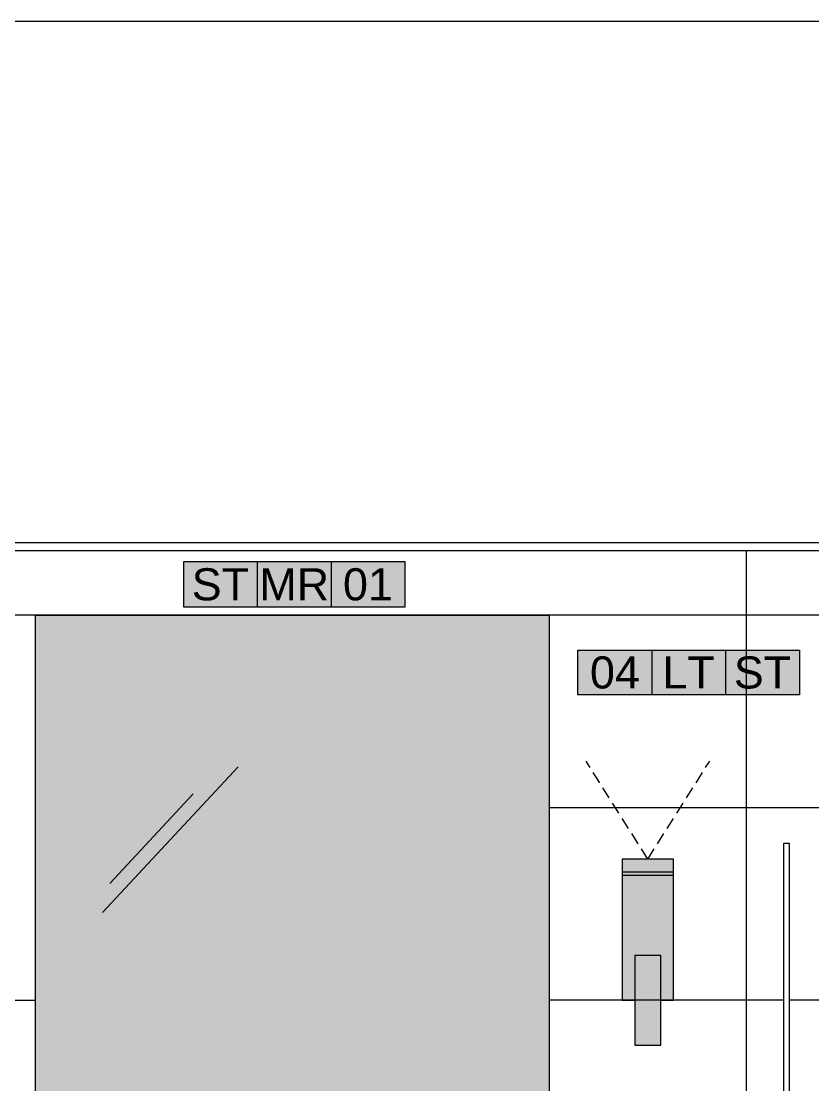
# Model space of a CAD drawing. Header units: centimetres. Extents: x -3207095 to 15275363, y -32656 to 4798027.
# Drawn here: x 710056.9 to 710241.8, y 4437578.7 to 4437827.1 of the extents above; entities that cross this region are included whole.
import ezdxf
from ezdxf.enums import TextEntityAlignment as Align

# ---------------------------------------------------------------- set-up
doc = ezdxf.new("R2010")
doc.units = ezdxf.units.CM
doc.linetypes.add('DUZ', pattern=[500, 500])
doc.linetypes.add('HIDDEN2', pattern=[0.1875, 0.125, -0.0625])
doc.layers.get('0').update_dxf_attribs({"color": 1, "linetype": 'DUZ'})
for name, color, linetype in [('a_asmatavan', 200, 'Continuous'), ('a_cam', 161, 'Continuous'), ('a_mobilya', 1, 'Continuous'), ('a_seramik', 241, 'Continuous'), ('a_yazi', 105, 'Continuous'), ('a_zemin_kaplama', 30, 'Continuous')]:
    doc.layers.add(name, color=color, linetype=linetype)
doc.styles.add('KOD', font='arial.ttf')

# ---------------------------------------------------------------- blocks, each defined once
blk = doc.blocks.new('a_banyo_aplik')
h = blk.add_hatch(color=255)
h.paths.add_polyline_path([(40, 270), (40, 290), (-40, 290), (-40, 270)])
h.paths.add_polyline_path([(40, 265), (-40, 265), (-40, 70), (-20, 70), (-20, 140), (20, 140), (20, 70), (40, 70)])
h.paths.add_polyline_path([(20, 140), (-20, 140), (-20, 0), (20, 0)])
h.paths.add_polyline_path([(40, 265), (40, 270), (-40, 270), (-40, 265)])
for p, q in [((-40, 270), (40, 270)), ((-40, 265), (40, 265))]:
    blk.add_line(p, q)
at = {"linetype": 'HIDDEN2', "ltscale": 150}
for points in [[(0, 290), (-96.3, 442.7)], [(0, 290), (96.3, 442.7)]]:
    blk.add_lwpolyline(points, dxfattribs=at)
blk.add_lwpolyline([(20, 70), (40, 70), (40, 290), (-40, 290), (-40, 70), (-20, 70)])
blk.add_lwpolyline([(20, 140), (-20, 140), (-20, 0), (20, 0)], close=True)

msp = doc.modelspace()

# ---------------------------------------------------------------- hatches: boundary and pattern name
for points in [[(710094.83, 4437690.36), (710146.58, 4437690.36), (710146.58, 4437700.82), (710094.83, 4437700.82)], [(710238.7, 4437669.77), (710186.95, 4437669.77), (710186.95, 4437680.23), (710238.7, 4437680.23)]]:
    msp.add_hatch(color=255).paths.add_polyline_path(points)
at = {"layer": 'a_mobilya'}
h = msp.add_hatch(color=256, dxfattribs=at)
h.set_gradient(color1=(173, 173, 173), one_color=1, tint=1)
h.paths.add_polyline_path([(710060.28, 4437493.39), (710060.28, 4437688.39), (710180.28, 4437688.39), (710180.28, 4437493.39)])

# ---------------------------------------------------------------- linework, layer by layer
at = {"layer": 'a_asmatavan'}
for p, q in [((710379.93, 4437705.27), (709916.73, 4437705.27)), ((710379.93, 4437703.39), (709916.73, 4437703.39))]:
    msp.add_line(p, q, dxfattribs=at)
at = {"layer": 'a_cam', "flags": 128}
msp.add_lwpolyline([(710235.1, 4437351.64), (710235.1, 4437635.14), (710236.3, 4437635.14), (710236.3, 4437351.64)], close=True, dxfattribs=at)
at = {"layer": 'a_mobilya'}
for p, q in [((710075.91, 4437618.91), (710107.62, 4437652.92)), ((710077.6, 4437625.67), (710097.11, 4437646.6))]:
    msp.add_line(p, q, dxfattribs=at)
msp.add_lwpolyline([(710060.28, 4437493.39), (710060.28, 4437688.39), (710180.28, 4437688.39), (710180.28, 4437493.39)], close=True, dxfattribs=at)
at = {"layer": 'a_seramik'}
for p, q in [((710226.33, 4437328.39), (710226.33, 4437703.39)), ((710226.33, 4437688.39), (710014.23, 4437688.39)), ((710244.93, 4437688.39), (710226.33, 4437688.39)), ((710244.93, 4437643.39), (710180.28, 4437643.39)), ((710014.23, 4437598.39), (710060.28, 4437598.39)), ((710226.33, 4437598.39), (710180.28, 4437598.39)), ((710235.1, 4437598.39), (710226.33, 4437598.39)), ((710244.93, 4437598.39), (710236.3, 4437598.39))]:
    msp.add_line(p, q, dxfattribs=at)
at = {"layer": 'a_yazi'}
for p, q in [((710112.08, 4437700.82), (710112.08, 4437690.36)), ((710129.33, 4437700.82), (710129.33, 4437690.36)), ((710204.2, 4437680.23), (710204.2, 4437669.77)), ((710221.45, 4437680.23), (710221.45, 4437669.77))]:
    msp.add_line(p, q, dxfattribs=at)
for points in [[(710094.83, 4437690.36), (710146.58, 4437690.36), (710146.58, 4437700.82), (710094.83, 4437700.82)], [(710238.7, 4437669.77), (710186.95, 4437669.77), (710186.95, 4437680.23), (710238.7, 4437680.23)]]:
    msp.add_lwpolyline(points, close=True, dxfattribs=at)
at = {"layer": 'a_zemin_kaplama'}
msp.add_line((709884.93, 4437827.14), (711174.93, 4437827.14), dxfattribs=at)

# ---------------------------------------------------------------- block references
at = {"layer": 'a_mobilya', "xscale": 0.1499999999994315, "yscale": 0.1499999999994315, "zscale": 0.1499999999994315}
msp.add_blockref('a_banyo_aplik', (710203.3, 4437587.89), dxfattribs=at)

# ---------------------------------------------------------------- texts
at = {"layer": 'a_yazi', "style": 'KOD'}
for tag, text, p in [('ST', 'ST', (710103.45, 4437695.59)), ('MR', 'LT', (710120.7, 4437695.59)), ('01', '01', (710137.92, 4437695.59)), ('04', '01', (710195.61, 4437675)), ('LT', 'LT', (710212.83, 4437675)), ('ST', 'ST', (710230.08, 4437675))]:
    msp.add_attdef(tag, text=text, height=7.5, dxfattribs=at).set_placement(p, align=Align.MIDDLE)

doc.saveas('drawing.dxf')
